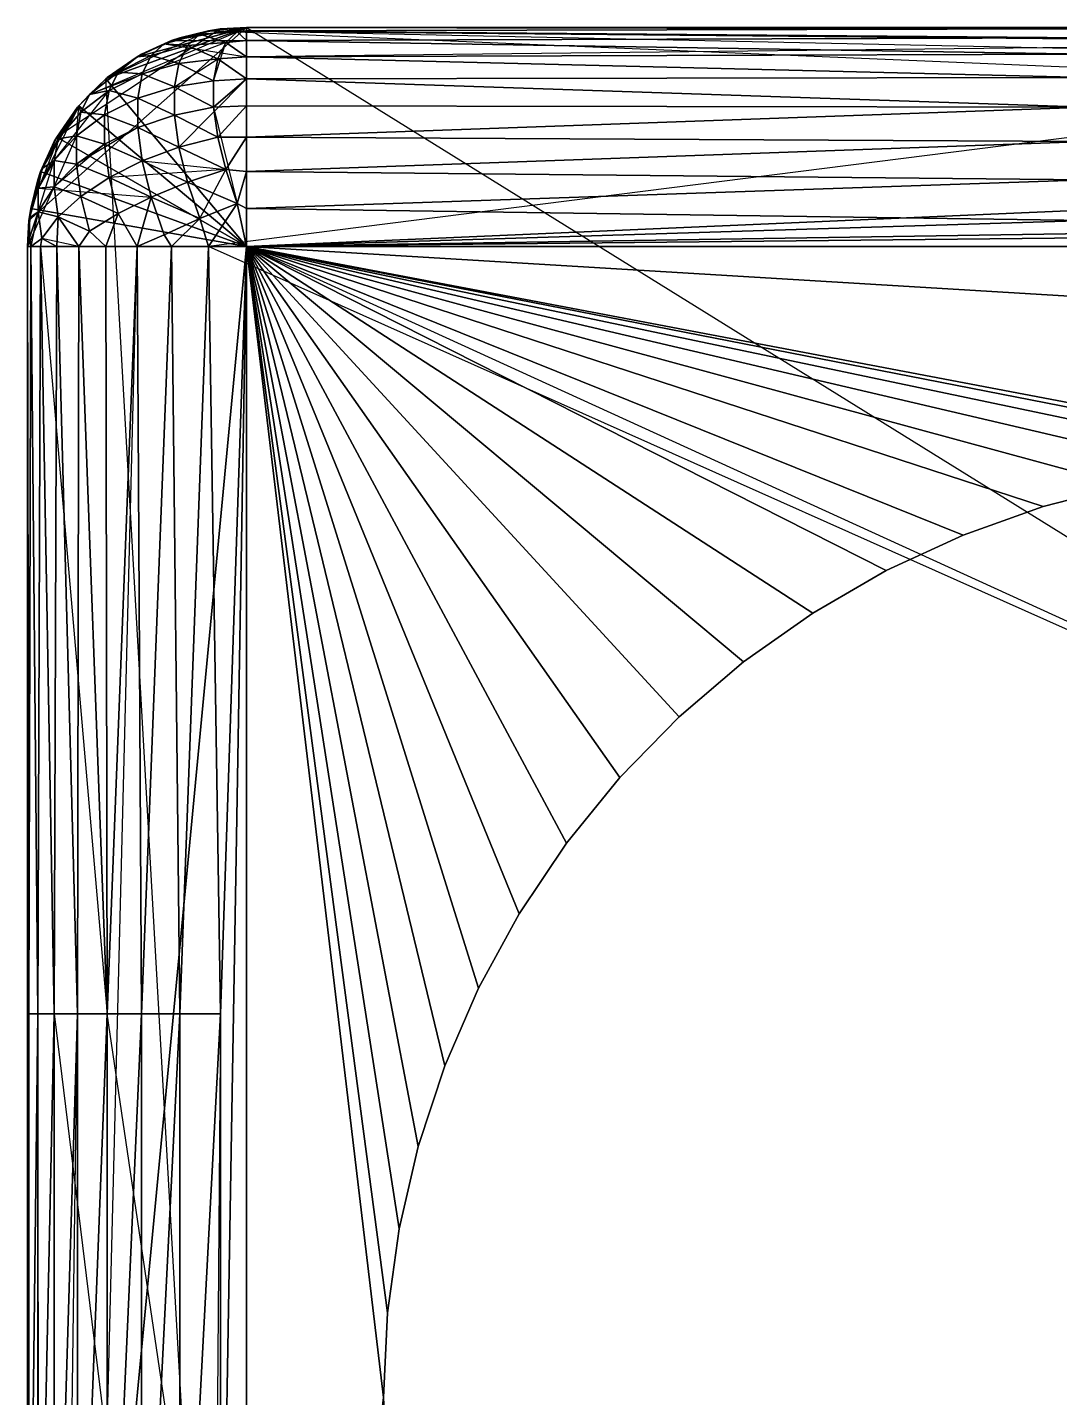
# Model space of a CAD drawing. Extents: x -1 to 48, y -1.5 to 23.
# Drawn here: x -0.97 to 8.25, y 10.77 to 23.01 of the extents above; entities that cross this region are included whole.
import ezdxf

# ---------------------------------------------------------------- set-up
doc = ezdxf.new("R2010")
doc.units = 0
doc.layers.get('0').update_dxf_attribs({"linetype": 'CONTINUOUS'})

msp = doc.modelspace()

# ---------------------------------------------------------------- linework, layer by layer
at = {"color": 7}
for points in [[(15.998, 22.998, -1.212), (0.644, 21.054, -2.908), (0.984, 21.054, -2.937), (0.901, 21.44, -2.897), (0.644, 21.054, -2.908), (0.567, 21.304, -2.876), (0.901, 21.44, -2.897), (0.455, 21.629, -2.775), (0.567, 21.304, -2.876), (0.131, 21.497, -2.685), (0.455, 21.629, -2.775), (0.052, 21.819, -2.522), (0.131, 21.497, -2.685), (-0.243, 21.672, -2.374), (0.052, 21.819, -2.522), (-0.284, 21.97, -2.157), (-0.243, 21.672, -2.374), (-0.536, 21.791, -1.969), (-0.284, 21.97, -2.157), (-0.536, 22.044, -1.716), (-0.536, 21.791, -1.969), (-0.736, 21.823, -1.512), (-0.536, 22.044, -1.716), (-0.7, 22.018, -1.245), (-0.736, 21.823, -1.512), (-0.845, 21.749, -1.052), (-0.7, 22.018, -1.245), (-0.712, 22.033, -0.979), (-0.845, 21.749, -1.052), (-0.856, 21.724, -0.979), (-0.845, 21.749, -1.052), (-0.712, 22.033, -0.979), (-0.856, 21.724, -0.979), (-0.856, 21.724, -0.979), (-0.944, 21.394, -0.979), (-0.845, 21.749, -1.052), (-0.856, 21.724, -0.979), (-0.845, 21.749, -1.052), (-0.944, 21.394, -0.979), (-0.877, 21.575, -1.29), (-0.845, 21.749, -1.052), (-0.736, 21.823, -1.512), (-0.877, 21.575, -1.29), (-0.736, 21.587, -1.748), (-0.736, 21.823, -1.512), (-0.536, 21.791, -1.969), (-0.736, 21.587, -1.748), (-0.497, 21.503, -2.179), (-0.536, 21.791, -1.969), (-0.243, 21.672, -2.374), (-0.497, 21.503, -2.179), (-0.164, 21.349, -2.538), (-0.243, 21.672, -2.374), (0.131, 21.497, -2.685), (-0.164, 21.349, -2.538), (0.005, 21.054, -2.675), (0.131, 21.497, -2.685), (0.247, 21.16, -2.79), (0.005, 21.054, -2.675), (0.314, 21.054, -2.819), (0.247, 21.16, -2.79), (0.567, 21.304, -2.876), (0.314, 21.054, -2.819), (0.644, 21.054, -2.908), (0.567, 21.304, -2.876), (0.901, 21.44, -2.897), (0.567, 21.304, -2.876), (0.644, 21.054, -2.908), (0.901, 21.44, -2.897), (0.984, 21.054, -2.937), (0.984, 21.394, -2.908), (0.901, 21.44, -2.897), (0.984, 21.054, -2.937), (0.901, 21.44, -2.897), (0.984, 21.394, -2.908), (0.984, 21.724, -2.819), (0.901, 21.44, -2.897), (0.797, 21.742, -2.803), (0.984, 21.724, -2.819), (0.984, 22.033, -2.675), (0.797, 21.742, -2.803), (0.726, 22.032, -2.656), (0.984, 22.033, -2.675), (0.984, 22.313, -2.479), (0.726, 22.032, -2.656), (0.689, 22.3, -2.461), (0.984, 22.313, -2.479), (0.984, 22.554, -2.238), (0.689, 22.3, -2.461), (0.689, 22.536, -2.225), (0.984, 22.554, -2.238), (0.726, 22.731, -1.957), (0.689, 22.536, -2.225), (0.378, 22.691, -1.866), (0.726, 22.731, -1.957), (0.455, 22.85, -1.554), (0.378, 22.691, -1.866), (0.131, 22.76, -1.422), (0.455, 22.85, -1.554), (0.247, 22.865, -1.086), (0.131, 22.76, -1.422), (0.005, 22.75, -0.979), (0.247, 22.865, -1.086), (0.314, 22.894, -0.979), (0.005, 22.75, -0.979), (0.005, 22.75, -0.979), (0.131, 22.76, -1.422), (0.247, 22.865, -1.086), (0.005, 22.75, -0.979), (0.005, 22.75, -0.979), (-0.164, 22.613, -1.274), (0.131, 22.76, -1.422), (0.005, 22.75, -0.979), (0.005, 22.75, -0.979), (-0.274, 22.554, -0.979), (-0.164, 22.613, -1.274), (0.005, 22.75, -0.979), (-0.164, 22.613, -1.274), (-0.274, 22.554, -0.979), (-0.42, 22.412, -1.117), (-0.164, 22.613, -1.274), (-0.243, 22.449, -1.597), (-0.42, 22.412, -1.117), (-0.497, 22.254, -1.429), (-0.243, 22.449, -1.597), (-0.284, 22.232, -1.895), (-0.497, 22.254, -1.429), (-0.536, 22.044, -1.716), (-0.284, 22.232, -1.895), (-0.284, 21.97, -2.157), (-0.284, 22.232, -1.895), (-0.536, 22.044, -1.716), (-0.284, 21.97, -2.157), (-0.284, 21.97, -2.157), (0.011, 22.117, -2.305), (-0.284, 22.232, -1.895), (-0.284, 21.97, -2.157), (-0.284, 21.97, -2.157), (0.052, 21.819, -2.522), (0.011, 22.117, -2.305), (-0.284, 21.97, -2.157), (0.011, 22.117, -2.305), (0.052, 21.819, -2.522), (0.378, 21.941, -2.617), (0.011, 22.117, -2.305), (0.339, 22.229, -2.407), (0.378, 21.941, -2.617), (0.726, 22.032, -2.656), (0.339, 22.229, -2.407), (0.689, 22.3, -2.461), (0.726, 22.032, -2.656), (0.984, 22.313, -2.479), (0.689, 22.3, -2.461), (0.689, 22.3, -2.461), (0.339, 22.229, -2.407), (0.726, 22.032, -2.656), (0.689, 22.3, -2.461), (0.689, 22.3, -2.461), (0.339, 22.482, -2.154), (0.339, 22.229, -2.407), (0.689, 22.3, -2.461), (0.689, 22.3, -2.461), (0.689, 22.536, -2.225), (0.339, 22.482, -2.154), (0.689, 22.3, -2.461), (0.689, 22.3, -2.461), (0.984, 22.554, -2.238), (0.689, 22.536, -2.225), (0.689, 22.3, -2.461), (0.901, 21.44, -2.897), (0.984, 21.724, -2.819), (0.797, 21.742, -2.803), (0.901, 21.44, -2.897), (0.455, 21.629, -2.775), (0.797, 21.742, -2.803), (0.378, 21.941, -2.617), (0.455, 21.629, -2.775), (0.052, 21.819, -2.522), (0.455, 21.629, -2.775), (0.378, 21.941, -2.617), (0.052, 21.819, -2.522), (0.797, 21.742, -2.803), (0.984, 22.033, -2.675), (0.726, 22.032, -2.656), (0.797, 21.742, -2.803), (0.378, 21.941, -2.617), (0.797, 21.742, -2.803), (0.726, 22.032, -2.656), (0.378, 21.941, -2.617), (0.984, 22.554, -2.238), (0.984, 22.75, -1.958), (0.726, 22.731, -1.957), (0.984, 22.554, -2.238), (0.726, 22.731, -1.957), (0.984, 22.75, -1.958), (0.797, 22.878, -1.667), (0.726, 22.731, -1.957), (0.455, 22.85, -1.554), (0.797, 22.878, -1.667), (0.567, 22.951, -1.229), (0.455, 22.85, -1.554), (0.247, 22.865, -1.086), (0.567, 22.951, -1.229), (0.314, 22.894, -0.979), (0.247, 22.865, -1.086), (0.247, 22.865, -1.086), (0.455, 22.85, -1.554), (0.567, 22.951, -1.229), (0.247, 22.865, -1.086), (0.984, 22.75, -1.958), (0.984, 22.894, -1.649), (0.797, 22.878, -1.667), (0.984, 22.75, -1.958), (0.797, 22.878, -1.667), (0.984, 22.894, -1.649), (0.901, 22.972, -1.365), (0.797, 22.878, -1.667), (0.567, 22.951, -1.229), (0.901, 22.972, -1.365), (0.644, 22.982, -0.979), (0.567, 22.951, -1.229), (0.314, 22.894, -0.979), (0.567, 22.951, -1.229), (0.644, 22.982, -0.979), (0.314, 22.894, -0.979), (0.984, 22.894, -1.649), (0.984, 22.982, -1.319), (0.901, 22.972, -1.365), (0.984, 22.894, -1.649), (0.901, 22.972, -1.365), (0.984, 22.982, -1.319), (0.984, 23.012, -0.979), (0.901, 22.972, -1.365), (0.644, 22.982, -0.979), (0.901, 22.972, -1.365), (0.984, 23.012, -0.979), (0.644, 22.982, -0.979), (-0.274, 22.554, -0.979), (-0.516, 22.313, -0.979), (-0.42, 22.412, -1.117), (-0.274, 22.554, -0.979), (-0.42, 22.412, -1.117), (-0.516, 22.313, -0.979), (-0.497, 22.254, -1.429), (-0.42, 22.412, -1.117), (-0.497, 22.254, -1.429), (-0.516, 22.313, -0.979), (-0.7, 22.018, -1.245), (-0.497, 22.254, -1.429), (-0.536, 22.044, -1.716), (-0.497, 22.254, -1.429), (-0.7, 22.018, -1.245), (-0.536, 22.044, -1.716), (-0.516, 22.313, -0.979), (-0.712, 22.033, -0.979), (-0.7, 22.018, -1.245), (-0.516, 22.313, -0.979), (-0.877, 21.575, -1.29), (-0.944, 21.394, -0.979), (-0.956, 21.31, -1.058), (-0.877, 21.575, -1.29), (-0.877, 21.365, -1.501), (-0.956, 21.31, -1.058), (-0.956, 21.133, -1.235), (-0.877, 21.365, -1.501), (-0.944, 21.054, -1.319), (-0.956, 21.133, -1.235), (-0.974, 21.054, -0.979), (-0.944, 21.054, -1.319), (-0.944, 21.054, -1.319), (-0.877, 21.365, -1.501), (-0.956, 21.133, -1.235), (-0.944, 21.054, -1.319), (-0.944, 21.054, -1.319), (-0.845, 21.127, -1.674), (-0.877, 21.365, -1.501), (-0.944, 21.054, -1.319), (-0.944, 21.054, -1.319), (-0.856, 21.054, -1.649), (-0.845, 21.127, -1.674), (-0.944, 21.054, -1.319), (-0.845, 21.127, -1.674), (-0.856, 21.054, -1.649), (-0.712, 21.054, -1.958), (-0.845, 21.127, -1.674), (-0.7, 21.319, -1.943), (-0.712, 21.054, -1.958), (-0.516, 21.054, -2.238), (-0.7, 21.319, -1.943), (-0.42, 21.191, -2.337), (-0.516, 21.054, -2.238), (-0.274, 21.054, -2.479), (-0.42, 21.191, -2.337), (-0.164, 21.349, -2.538), (-0.274, 21.054, -2.479), (0.005, 21.054, -2.675), (-0.164, 21.349, -2.538), (-0.164, 21.349, -2.538), (-0.42, 21.191, -2.337), (-0.274, 21.054, -2.479), (-0.164, 21.349, -2.538), (-0.164, 21.349, -2.538), (-0.497, 21.503, -2.179), (-0.42, 21.191, -2.337), (-0.164, 21.349, -2.538), (-0.42, 21.191, -2.337), (-0.497, 21.503, -2.179), (-0.7, 21.319, -1.943), (-0.42, 21.191, -2.337), (-0.516, 21.054, -2.238), (-0.42, 21.191, -2.337), (-0.7, 21.319, -1.943), (-0.516, 21.054, -2.238), (-0.845, 21.127, -1.674), (-0.712, 21.054, -1.958), (-0.7, 21.319, -1.943), (-0.845, 21.127, -1.674), (-0.877, 21.365, -1.501), (-0.7, 21.319, -1.943), (-0.736, 21.587, -1.748), (-0.877, 21.365, -1.501), (-0.877, 21.575, -1.29), (-0.877, 21.365, -1.501), (-0.736, 21.587, -1.748), (-0.877, 21.575, -1.29), (-0.877, 21.575, -1.29), (-0.956, 21.31, -1.058), (-0.877, 21.365, -1.501), (-0.877, 21.575, -1.29), (0.131, 21.497, -2.685), (0.005, 21.054, -2.675), (0.247, 21.16, -2.79), (0.131, 21.497, -2.685), (0.567, 21.304, -2.876), (0.247, 21.16, -2.79), (0.314, 21.054, -2.819), (0.567, 21.304, -2.876), (0.567, 21.304, -2.876), (0.131, 21.497, -2.685), (0.247, 21.16, -2.79), (0.567, 21.304, -2.876), (0.567, 21.304, -2.876), (0.455, 21.629, -2.775), (0.131, 21.497, -2.685), (0.567, 21.304, -2.876), (0.797, 21.742, -2.803), (0.455, 21.629, -2.775), (0.901, 21.44, -2.897), (0.797, 21.742, -2.803), (-0.243, 21.672, -2.374), (-0.164, 21.349, -2.538), (0.131, 21.497, -2.685), (-0.243, 21.672, -2.374), (0.052, 21.819, -2.522), (-0.243, 21.672, -2.374), (0.131, 21.497, -2.685), (0.052, 21.819, -2.522), (0.011, 22.117, -2.305), (0.378, 21.941, -2.617), (0.339, 22.229, -2.407), (0.011, 22.117, -2.305), (0.011, 22.379, -2.043), (0.339, 22.229, -2.407), (0.339, 22.482, -2.154), (0.011, 22.379, -2.043), (0.052, 22.596, -1.745), (0.339, 22.482, -2.154), (0.378, 22.691, -1.866), (0.052, 22.596, -1.745), (0.131, 22.76, -1.422), (0.378, 22.691, -1.866), (0.455, 22.85, -1.554), (0.131, 22.76, -1.422), (0.131, 22.76, -1.422), (0.052, 22.596, -1.745), (0.378, 22.691, -1.866), (0.131, 22.76, -1.422), (0.131, 22.76, -1.422), (-0.164, 22.613, -1.274), (0.052, 22.596, -1.745), (0.131, 22.76, -1.422), (0.052, 22.596, -1.745), (-0.164, 22.613, -1.274), (-0.243, 22.449, -1.597), (0.052, 22.596, -1.745), (0.011, 22.379, -2.043), (-0.243, 22.449, -1.597), (-0.284, 22.232, -1.895), (0.011, 22.379, -2.043), (0.011, 22.117, -2.305), (0.011, 22.379, -2.043), (-0.284, 22.232, -1.895), (0.011, 22.117, -2.305), (0.011, 22.117, -2.305), (0.339, 22.229, -2.407), (0.011, 22.379, -2.043), (0.011, 22.117, -2.305), (-0.536, 21.791, -1.969), (-0.497, 21.503, -2.179), (-0.243, 21.672, -2.374), (-0.536, 21.791, -1.969), (-0.284, 21.97, -2.157), (-0.536, 21.791, -1.969), (-0.243, 21.672, -2.374), (-0.284, 21.97, -2.157), (-0.736, 21.587, -1.748), (-0.7, 21.319, -1.943), (-0.497, 21.503, -2.179), (-0.736, 21.587, -1.748), (-0.877, 21.365, -1.501), (-0.845, 21.127, -1.674), (-0.7, 21.319, -1.943), (-0.877, 21.365, -1.501), (-0.736, 21.823, -1.512), (-0.736, 21.587, -1.748), (-0.536, 21.791, -1.969), (-0.736, 21.823, -1.512), (-0.536, 22.044, -1.716), (-0.736, 21.823, -1.512), (-0.536, 21.791, -1.969), (-0.536, 22.044, -1.716), (-0.974, 21.054, -0.979), (-0.956, 21.133, -1.235), (-0.956, 21.31, -1.058), (-0.974, 21.054, -0.979), (-0.944, 21.394, -0.979), (-0.974, 21.054, -0.979), (-0.956, 21.31, -1.058), (-0.944, 21.394, -0.979), (-0.7, 22.018, -1.245), (-0.845, 21.749, -1.052), (-0.736, 21.823, -1.512), (-0.7, 22.018, -1.245), (-0.736, 21.823, -1.512), (-0.845, 21.749, -1.052), (-0.877, 21.575, -1.29), (-0.736, 21.823, -1.512), (-0.243, 22.449, -1.597), (-0.497, 22.254, -1.429), (-0.284, 22.232, -1.895), (-0.243, 22.449, -1.597), (0.052, 22.596, -1.745), (-0.243, 22.449, -1.597), (0.011, 22.379, -2.043), (0.052, 22.596, -1.745), (0.339, 22.482, -2.154), (0.052, 22.596, -1.745), (0.011, 22.379, -2.043), (0.339, 22.482, -2.154), (0.726, 22.731, -1.957), (0.378, 22.691, -1.866), (0.689, 22.536, -2.225), (0.726, 22.731, -1.957), (0.689, 22.536, -2.225), (0.378, 22.691, -1.866), (0.339, 22.482, -2.154), (0.689, 22.536, -2.225), (0.797, 22.878, -1.667), (0.455, 22.85, -1.554), (0.726, 22.731, -1.957), (0.797, 22.878, -1.667), (-0.42, 22.412, -1.117), (-0.243, 22.449, -1.597), (-0.164, 22.613, -1.274), (-0.42, 22.412, -1.117), (0.901, 22.972, -1.365), (0.567, 22.951, -1.229), (0.797, 22.878, -1.667), (0.901, 22.972, -1.365), (46.364, 21.054, -2.908)], [(-0.974, 0.492, 9.791), (-0.974, 21.054, -0.979), (-0.974, 21.054, 9.791), (-0.974, 0.492, 9.791), (-0.974, 21.054, 9.791), (-0.974, 21.054, -0.979), (-0.96, 21.286, 3.427), (-0.974, 21.054, 9.791), (-0.944, 21.394, 9.791), (-0.96, 21.286, 3.427), (-0.881, 21.65, 3.427), (-0.944, 21.394, 9.791), (-0.856, 21.724, 9.791), (-0.881, 21.65, 3.427), (-0.734, 21.992, 3.427), (-0.856, 21.724, 9.791), (-0.712, 22.033, 9.791), (-0.734, 21.992, 3.427), (-0.526, 22.301, 3.427), (-0.712, 22.033, 9.791), (-0.516, 22.313, 9.791), (-0.526, 22.301, 3.427), (-0.274, 22.554, 9.791), (-0.516, 22.313, 9.791), (-0.516, 22.313, 9.791), (-0.712, 22.033, 9.791), (-0.526, 22.301, 3.427), (-0.516, 22.313, 9.791), (-0.856, 21.724, -0.979), (-0.881, 21.65, 3.427), (-0.944, 21.394, -0.979), (-0.856, 21.724, -0.979), (-0.856, 21.724, -0.979), (-0.734, 21.992, 3.427), (-0.881, 21.65, 3.427), (-0.856, 21.724, -0.979), (-0.856, 21.724, -0.979), (-0.712, 22.033, -0.979), (-0.734, 21.992, 3.427), (-0.856, 21.724, -0.979), (-0.734, 21.992, 3.427), (-0.712, 22.033, -0.979), (-0.526, 22.301, 3.427), (-0.734, 21.992, 3.427), (-0.526, 22.301, 3.427), (-0.712, 22.033, -0.979), (-0.516, 22.313, -0.979), (-0.526, 22.301, 3.427), (-0.274, 22.554, -0.979), (-0.526, 22.301, 3.427), (-0.516, 22.313, -0.979), (-0.274, 22.554, -0.979), (-0.274, 22.554, -0.979), (-0.263, 22.564, 3.427), (-0.526, 22.301, 3.427), (-0.274, 22.554, -0.979), (-0.274, 22.554, -0.979), (0.005, 22.75, -0.979), (-0.263, 22.564, 3.427), (-0.274, 22.554, -0.979), (-0.263, 22.564, 3.427), (0.005, 22.75, -0.979), (0.046, 22.773, 3.427), (-0.263, 22.564, 3.427), (0.005, 22.75, 9.791), (0.046, 22.773, 3.427), (0.314, 22.894, 9.791), (0.005, 22.75, 9.791), (0.005, 22.75, 9.791), (-0.263, 22.564, 3.427), (0.046, 22.773, 3.427), (0.005, 22.75, 9.791), (0.005, 22.75, 9.791), (-0.274, 22.554, 9.791), (-0.263, 22.564, 3.427), (0.005, 22.75, 9.791), (-0.263, 22.564, 3.427), (-0.274, 22.554, 9.791), (-0.526, 22.301, 3.427), (-0.263, 22.564, 3.427), (0.005, 22.75, -0.979), (0.314, 22.894, -0.979), (0.046, 22.773, 3.427), (0.005, 22.75, -0.979), (0.046, 22.773, 3.427), (0.314, 22.894, -0.979), (0.388, 22.919, 3.427), (0.046, 22.773, 3.427), (0.314, 22.894, 9.791), (0.388, 22.919, 3.427), (0.644, 22.982, 9.791), (0.314, 22.894, 9.791), (0.314, 22.894, 9.791), (0.046, 22.773, 3.427), (0.388, 22.919, 3.427), (0.314, 22.894, 9.791), (0.314, 22.894, -0.979), (0.644, 22.982, -0.979), (0.388, 22.919, 3.427), (0.314, 22.894, -0.979), (0.388, 22.919, 3.427), (0.644, 22.982, -0.979), (0.752, 22.998, 3.427), (0.388, 22.919, 3.427), (0.644, 22.982, 9.791), (0.752, 22.998, 3.427), (0.984, 23.012, 9.791), (0.644, 22.982, 9.791), (0.644, 22.982, 9.791), (0.388, 22.919, 3.427), (0.752, 22.998, 3.427), (0.644, 22.982, 9.791), (0.644, 22.982, -0.979), (0.984, 23.012, -0.979), (0.752, 22.998, 3.427), (0.644, 22.982, -0.979), (0.752, 22.998, 3.427), (0.984, 23.012, -0.979), (0.984, 23.012, 9.791), (0.752, 22.998, 3.427), (-0.712, 22.033, 9.791), (-0.856, 21.724, 9.791), (-0.734, 21.992, 3.427), (-0.712, 22.033, 9.791), (-0.856, 21.724, 9.791), (-0.944, 21.394, 9.791), (-0.881, 21.65, 3.427), (-0.856, 21.724, 9.791), (-0.944, 21.394, 9.791), (-0.974, 21.054, 9.791), (-0.96, 21.286, 3.427), (-0.944, 21.394, 9.791), (-0.974, 21.054, -0.979), (-0.944, 21.394, -0.979), (-0.96, 21.286, 3.427), (-0.974, 21.054, -0.979), (-0.96, 21.286, 3.427), (-0.944, 21.394, -0.979), (-0.881, 21.65, 3.427), (-0.96, 21.286, 3.427), (0.984, 23.012, -0.979), (46.024, 23.012, -0.979), (0.984, 23.012, 9.791), (0.984, 23.012, -0.979), (0.984, 23.012, 9.791), (46.024, 23.012, -0.979)], [(0.984, 0.492, 9.791), (0.984, 21.054, 9.791), (-0.974, 0.492, 9.791), (-0.974, 21.054, 9.791), (0.984, 21.054, 9.791), (-0.944, 21.394, 9.791), (0.984, 21.054, 9.791), (-0.974, 21.054, 9.791), (-0.944, 21.394, 9.791), (-0.944, 21.394, 9.791), (-0.856, 21.724, 9.791), (0.984, 21.054, 9.791), (-0.944, 21.394, 9.791), (0.984, 21.054, 9.791), (-0.856, 21.724, 9.791), (-0.712, 22.033, 9.791), (0.984, 21.054, 9.791), (-0.516, 22.313, 9.791), (0.984, 21.054, 9.791), (-0.712, 22.033, 9.791), (-0.516, 22.313, 9.791), (-0.516, 22.313, 9.791), (-0.274, 22.554, 9.791), (0.984, 21.054, 9.791), (-0.516, 22.313, 9.791), (0.984, 21.054, 9.791), (-0.274, 22.554, 9.791), (0.984, 23.012, 9.791), (0.984, 21.054, 9.791), (46.024, 23.012, 9.791), (0.984, 21.054, 9.791), (0.984, 23.012, 9.791), (46.024, 23.012, 9.791)], [(46.024, 23.012, 9.791), (0.984, 0.492, 9.791), (-0.974, 0.492, 9.791), (0.984, 21.054, 9.791), (0.984, 0.492, 9.791), (-0.274, 22.554, 9.791), (0.005, 22.75, 9.791), (0.984, 23.012, 9.791), (-0.274, 22.554, 9.791), (0.984, 23.012, 9.791), (0.005, 22.75, 9.791), (0.314, 22.894, 9.791), (0.984, 23.012, 9.791), (0.644, 22.982, 9.791), (0.984, 23.012, 9.791), (0.314, 22.894, 9.791), (0.644, 22.982, 9.791), (47.283, 22.554, 9.791)], [(31.011, 22.301, -2.489), (23.504, 22.564, -2.226), (31.011, 22.564, -2.226), (23.504, 22.773, -1.918), (23.504, 22.564, -2.226), (15.998, 22.773, -1.918), (23.504, 22.773, -1.918), (15.998, 22.919, -1.575), (15.998, 22.773, -1.918), (8.491, 22.919, -1.575), (15.998, 22.919, -1.575), (8.491, 22.998, -1.212), (8.491, 22.919, -1.575), (0.984, 22.982, -1.319), (8.491, 22.998, -1.212), (0.984, 23.012, -0.979), (0.984, 22.982, -1.319), (0.984, 22.982, -1.319), (8.491, 22.919, -1.575), (8.491, 22.998, -1.212), (0.984, 22.982, -1.319), (46.024, 22.033, -2.675)], [(46.024, 23.012, -0.979), (0.984, 23.012, -0.979), (23.504, 22.998, -1.212)], [(23.504, 22.998, -1.212), (0.984, 23.012, -0.979), (15.998, 22.998, -1.212)], [(15.998, 22.998, -1.212), (0.984, 23.012, -0.979), (8.491, 22.998, -1.212)], [(46.024, 23.012, 9.791), (0.984, 23.012, 9.791), (32.325, 3.561, -2.937)], [(46.024, 21.054, 9.791), (0.984, 21.054, 9.791), (46.024, 23.012, 9.791)], [(8.491, 22.773, -1.918), (0.984, 22.894, -1.649), (8.491, 22.919, -1.575), (0.984, 22.982, -1.319), (0.984, 22.894, -1.649), (0.984, 22.894, -1.649), (8.491, 22.773, -1.918)], [(8.491, 22.919, -1.575), (0.984, 22.894, -1.649), (0.984, 22.894, -1.649), (0.984, 22.75, -1.958), (8.491, 22.773, -1.918), (0.984, 22.894, -1.649), (8.491, 22.773, -1.918), (0.984, 22.75, -1.958), (8.491, 22.564, -2.226)], [(15.998, 22.919, -1.575), (0.984, 22.75, -1.958), (0.984, 22.554, -2.238), (8.491, 22.564, -2.226), (0.984, 22.75, -1.958), (8.491, 22.564, -2.226), (0.984, 22.554, -2.238), (8.491, 22.301, -2.489)], [(38.518, 21.286, -2.924), (0.984, 22.554, -2.238), (0.984, 22.313, -2.479), (8.491, 22.301, -2.489), (0.984, 22.554, -2.238), (8.491, 22.301, -2.489), (0.984, 22.313, -2.479), (0.984, 22.033, -2.675), (8.491, 22.301, -2.489)], [(8.491, 22.301, -2.489), (0.984, 22.033, -2.675), (8.491, 21.992, -2.698)], [(8.491, 21.992, -2.698), (0.984, 22.033, -2.675), (0.984, 21.724, -2.819), (8.491, 21.992, -2.698)], [(8.491, 21.992, -2.698), (0.984, 21.724, -2.819), (8.491, 21.65, -2.844)], [(8.491, 21.65, -2.844), (0.984, 21.724, -2.819), (0.984, 21.394, -2.908), (8.491, 21.65, -2.844)], [(8.491, 21.65, -2.844), (0.984, 21.394, -2.908), (8.491, 21.286, -2.924)], [(8.491, 21.286, -2.924), (0.984, 21.394, -2.908), (0.984, 21.054, -2.937), (8.491, 21.286, -2.924)], [(15.998, 21.286, -2.924), (0.984, 21.054, -2.937), (23.504, 21.286, -2.924)], [(8.491, 21.286, -2.924), (0.984, 21.054, -2.937), (15.998, 21.286, -2.924)], [(15.998, 21.286, -2.924), (0.984, 21.054, -2.937), (46.024, 21.054, -2.937)], [(23.504, 21.286, -2.924), (0.984, 21.054, -2.937), (23.504, 21.286, -2.924)], [(-0.516, 0.492, -2.238), (0.005, 21.054, -2.675), (-0.274, 21.054, -2.479), (-0.263, 14.2, -2.489), (0.005, 21.054, -2.675), (-0.263, 14.2, -2.489), (-0.274, 21.054, -2.479), (-0.516, 21.054, -2.238), (-0.263, 14.2, -2.489), (-0.526, 14.2, -2.226), (-0.516, 21.054, -2.238), (-0.712, 21.054, -1.958), (-0.526, 14.2, -2.226), (-0.734, 14.2, -1.918), (-0.712, 21.054, -1.958), (-0.856, 21.054, -1.649), (-0.734, 14.2, -1.918), (-0.881, 14.2, -1.575), (-0.856, 21.054, -1.649), (-0.944, 21.054, -1.319), (-0.881, 14.2, -1.575), (-0.96, 14.2, -1.212), (-0.944, 21.054, -1.319), (-0.974, 21.054, -0.979), (-0.96, 14.2, -1.212), (-0.974, 0.492, -0.979), (-0.96, 14.2, -1.212), (-0.974, 21.054, -0.979), (-0.974, 0.492, -0.979)], [(-0.974, 0.492, -0.979), (-0.974, 21.054, -0.979), (-0.974, 0.492, 9.791)], [(-0.96, 7.346, -1.212), (-0.881, 14.2, -1.575), (-0.881, 7.346, -1.575), (-0.734, 14.2, -1.918), (-0.881, 14.2, -1.575), (-0.856, 21.054, -1.649), (-0.881, 14.2, -1.575), (-0.734, 14.2, -1.918), (-0.856, 21.054, -1.649), (-0.263, 14.2, -2.489), (-0.516, 21.054, -2.238), (-0.526, 14.2, -2.226), (-0.263, 14.2, -2.489), (-0.526, 7.346, -2.226), (-0.526, 14.2, -2.226), (-0.734, 7.346, -1.918)], [(-0.856, 0.492, -1.649), (-0.881, 14.2, -1.575), (-0.944, 21.054, -1.319), (-0.96, 14.2, -1.212), (-0.881, 14.2, -1.575), (-0.96, 7.346, -1.212), (-0.881, 14.2, -1.575), (-0.96, 14.2, -1.212), (-0.96, 7.346, -1.212)], [(-0.712, 0.492, -1.958), (-0.526, 14.2, -2.226), (-0.712, 21.054, -1.958), (-0.734, 14.2, -1.918), (-0.526, 14.2, -2.226), (-0.734, 7.346, -1.918), (-0.734, 14.2, -1.918), (-0.881, 7.346, -1.575)], [(0.984, 0.492, -2.937), (0.984, 21.054, -2.937), (0.752, 7.346, -2.924), (-0.263, 14.2, -2.489), (-0.263, 7.346, -2.489), (0.046, 14.2, -2.698), (-0.263, 14.2, -2.489), (-0.526, 14.2, -2.226), (-0.526, 7.346, -2.226), (-0.263, 14.2, -2.489), (-0.526, 14.2, -2.226), (-0.734, 14.2, -1.918), (-0.734, 7.346, -1.918), (-0.526, 14.2, -2.226), (-0.734, 14.2, -1.918), (0.984, 0.152, -2.908)], [(0.388, 7.346, -2.844), (0.388, 14.2, -2.844), (0.388, 14.2, -2.844), (0.046, 14.2, -2.698), (0.046, 7.346, -2.698), (0.388, 14.2, -2.844), (0.314, 21.054, -2.819), (0.005, 21.054, -2.675), (0.046, 14.2, -2.698), (0.314, 21.054, -2.819), (0.046, 14.2, -2.698), (0.005, 21.054, -2.675), (-0.263, 14.2, -2.489), (0.046, 14.2, -2.698), (-0.263, 7.346, -2.489), (-0.263, 14.2, -2.489), (-0.526, 7.346, -2.226)], [(47.731, 0.05, -1.832), (0.644, 21.054, -2.908), (0.752, 14.2, -2.924), (0.984, 21.054, -2.937), (0.644, 21.054, -2.908), (0.644, 21.054, -2.908), (0.388, 14.2, -2.844), (0.752, 14.2, -2.924), (0.644, 21.054, -2.908), (0.644, 21.054, -2.908), (0.314, 21.054, -2.819), (0.388, 14.2, -2.844), (0.644, 21.054, -2.908), (0.388, 14.2, -2.844), (0.314, 21.054, -2.819), (0.046, 14.2, -2.698), (0.388, 14.2, -2.844), (0.046, 7.346, -2.698), (0.046, 14.2, -2.698), (-0.263, 7.346, -2.489)], [(0.388, 7.346, -2.844), (0.752, 14.2, -2.924), (0.752, 7.346, -2.924), (0.984, 21.054, -2.937), (0.752, 14.2, -2.924), (0.752, 14.2, -2.924), (0.388, 7.346, -2.844)], [(46.024, 21.054, -2.937), (0.984, 21.054, -2.937), (35.165, 18.991, -2.937), (11.844, 18.991, -2.937), (0.984, 21.054, -2.937), (11.092, 19.077, -2.937), (11.844, 18.991, -2.937), (11.844, 18.991, -2.937), (35.165, 18.991, -2.937), (0.984, 21.054, -2.937), (11.844, 18.991, -2.937), (11.844, 18.991, -2.937), (34.423, 18.838, -2.937)], [(0.984, 0.492, -2.937), (2.208, 10.773, -2.937), (0.984, 21.054, -2.937), (0.984, 0.492, -2.937), (0.984, 21.054, -2.937), (2.208, 10.773, -2.937), (2.243, 11.529, -2.937), (0.984, 21.054, -2.937), (2.346, 12.28, -2.937), (0.984, 21.054, -2.937), (2.243, 11.529, -2.937), (2.346, 12.28, -2.937), (2.346, 12.28, -2.937), (2.516, 13.017, -2.937), (0.984, 21.054, -2.937), (2.346, 12.28, -2.937), (0.984, 21.054, -2.937), (2.516, 13.017, -2.937), (2.754, 13.736, -2.937), (0.984, 21.054, -2.937), (3.055, 14.431, -2.937), (0.984, 21.054, -2.937), (2.754, 13.736, -2.937), (3.055, 14.431, -2.937), (3.055, 14.431, -2.937), (3.419, 15.095, -2.937), (0.984, 21.054, -2.937), (3.055, 14.431, -2.937), (0.984, 21.054, -2.937), (3.419, 15.095, -2.937), (3.841, 15.724, -2.937), (0.984, 21.054, -2.937), (4.318, 16.311, -2.937), (0.984, 21.054, -2.937), (3.841, 15.724, -2.937), (4.318, 16.311, -2.937), (4.318, 16.311, -2.937), (4.848, 16.853, -2.937), (0.984, 21.054, -2.937), (4.318, 16.311, -2.937), (0.984, 21.054, -2.937), (4.848, 16.853, -2.937), (5.424, 17.344, -2.937), (0.984, 21.054, -2.937), (6.042, 17.781, -2.937), (0.984, 21.054, -2.937), (5.424, 17.344, -2.937), (6.042, 17.781, -2.937), (6.042, 17.781, -2.937), (6.698, 18.16, -2.937), (0.984, 21.054, -2.937), (6.042, 17.781, -2.937), (0.984, 21.054, -2.937), (6.698, 18.16, -2.937), (7.385, 18.478, -2.937), (0.984, 21.054, -2.937), (8.098, 18.732, -2.937), (0.984, 21.054, -2.937), (7.385, 18.478, -2.937), (8.098, 18.732, -2.937), (8.098, 18.732, -2.937), (8.832, 18.92, -2.937), (0.984, 21.054, -2.937), (8.098, 18.732, -2.937), (0.984, 21.054, -2.937), (8.832, 18.92, -2.937)], [(9.579, 19.041, -2.937), (0.984, 21.054, -2.937), (10.335, 19.093, -2.937), (0.984, 21.054, -2.937), (9.579, 19.041, -2.937)], [(11.092, 19.077, -2.937), (0.984, 21.054, -2.937), (10.335, 19.093, -2.937)], [(31.216, -1.466, 4.896), (15.847, -1.466, 4.896), (46.024, 21.054, 0), (0.984, 21.054, 0), (46.024, 21.054, 9.791)], [(46.024, 21.054, 9.791), (0.984, 21.054, 0), (0.984, 21.054, 9.791), (46.024, 21.054, 9.791), (0.984, 21.054, 0), (0.984, 0.492, 0), (0.984, 21.054, 9.791), (0.984, 21.054, 0), (0.984, 21.054, 9.791), (0.984, 0.492, 0), (0.984, 0.492, 9.791), (0.984, 21.054, 9.791), (46.024, 0.492, 0)], [(0.984, 0.492, 0), (0.984, 21.054, 0), (2.208, 10.773, 0), (0.984, 0.492, 0), (2.208, 10.773, 0), (0.984, 21.054, 0), (2.243, 11.529, 0), (2.208, 10.773, 0), (2.243, 11.529, 0), (0.984, 21.054, 0), (2.346, 12.28, 0), (2.243, 11.529, 0), (2.346, 12.28, 0), (0.984, 21.054, 0), (2.516, 13.017, 0), (2.346, 12.28, 0), (2.516, 13.017, 0), (0.984, 21.054, 0), (2.754, 13.736, 0), (2.516, 13.017, 0), (2.754, 13.736, 0), (0.984, 21.054, 0), (3.055, 14.431, 0), (2.754, 13.736, 0), (3.055, 14.431, 0), (0.984, 21.054, 0), (3.419, 15.095, 0), (3.055, 14.431, 0), (3.419, 15.095, 0), (0.984, 21.054, 0), (3.841, 15.724, 0), (3.419, 15.095, 0), (3.841, 15.724, 0), (0.984, 21.054, 0), (4.318, 16.311, 0), (3.841, 15.724, 0), (4.318, 16.311, 0), (0.984, 21.054, 0), (4.848, 16.853, 0), (4.318, 16.311, 0), (4.848, 16.853, 0), (0.984, 21.054, 0), (5.424, 17.344, 0), (4.848, 16.853, 0), (5.424, 17.344, 0), (0.984, 21.054, 0), (6.042, 17.781, 0), (5.424, 17.344, 0), (6.042, 17.781, 0), (0.984, 21.054, 0), (6.698, 18.16, 0), (6.042, 17.781, 0), (6.698, 18.16, 0), (0.984, 21.054, 0), (7.385, 18.478, 0), (6.698, 18.16, 0), (7.385, 18.478, 0), (0.984, 21.054, 0), (8.098, 18.732, 0), (7.385, 18.478, 0), (8.098, 18.732, 0), (0.984, 21.054, 0), (8.832, 18.92, 0), (8.098, 18.732, 0), (8.832, 18.92, 0), (0.984, 21.054, 0), (9.579, 19.041, 0)], [(9.579, 19.041, 0), (0.984, 21.054, 0), (10.335, 19.093, 0)], [(10.335, 19.093, 0), (0.984, 21.054, 0), (11.092, 19.077, 0)], [(11.092, 19.077, 0), (0.984, 21.054, 0), (11.844, 18.991, 0)], [(11.844, 18.991, 0), (0.984, 21.054, 0), (46.024, 21.054, 0)], [(2.243, 10.017, 0), (2.208, 10.773, 0), (2.243, 10.017, -2.937), (2.208, 10.773, -2.937), (2.208, 10.773, 0), (2.243, 11.529, 0), (2.208, 10.773, -2.937), (2.243, 11.529, -2.937), (2.243, 11.529, 0), (2.346, 12.28, 0), (2.243, 11.529, -2.937), (2.346, 12.28, -2.937), (2.346, 12.28, 0), (2.516, 13.017, 0), (2.346, 12.28, -2.937), (2.516, 13.017, -2.937), (2.516, 13.017, 0), (2.754, 13.736, 0), (2.516, 13.017, -2.937), (2.754, 13.736, -2.937), (2.754, 13.736, 0), (3.055, 14.431, 0), (2.754, 13.736, -2.937), (3.055, 14.431, -2.937), (3.055, 14.431, 0), (3.419, 15.095, 0), (3.055, 14.431, -2.937), (3.419, 15.095, -2.937), (3.419, 15.095, 0), (3.841, 15.724, 0), (3.419, 15.095, -2.937), (3.841, 15.724, -2.937), (3.841, 15.724, 0), (4.318, 16.311, 0), (3.841, 15.724, -2.937), (4.318, 16.311, -2.937), (4.318, 16.311, 0), (4.848, 16.853, 0), (4.318, 16.311, -2.937), (4.848, 16.853, -2.937), (4.848, 16.853, 0), (5.424, 17.344, 0), (4.848, 16.853, -2.937), (5.424, 17.344, -2.937), (5.424, 17.344, 0), (6.042, 17.781, 0), (5.424, 17.344, -2.937), (6.042, 17.781, -2.937), (6.042, 17.781, 0), (6.698, 18.16, 0), (6.042, 17.781, -2.937), (6.698, 18.16, -2.937), (6.698, 18.16, 0), (7.385, 18.478, 0), (6.698, 18.16, -2.937), (7.385, 18.478, -2.937), (7.385, 18.478, 0), (8.098, 18.732, 0), (7.385, 18.478, -2.937), (8.098, 18.732, -2.937), (8.098, 18.732, 0), (8.832, 18.92, 0), (8.098, 18.732, -2.937), (8.832, 18.92, -2.937)], [(2.243, 10.017, -2.937), (2.208, 10.773, 0), (2.208, 10.773, -2.937), (2.243, 10.017, -2.937), (2.208, 10.773, -2.937), (2.243, 11.529, 0), (2.243, 11.529, -2.937), (2.208, 10.773, -2.937), (2.243, 11.529, -2.937), (2.346, 12.28, 0), (2.346, 12.28, -2.937), (2.243, 11.529, -2.937), (2.346, 12.28, -2.937), (2.516, 13.017, 0), (2.516, 13.017, -2.937), (2.346, 12.28, -2.937), (2.516, 13.017, -2.937), (2.754, 13.736, 0), (2.754, 13.736, -2.937), (2.516, 13.017, -2.937), (2.754, 13.736, -2.937), (3.055, 14.431, 0), (3.055, 14.431, -2.937), (2.754, 13.736, -2.937), (3.055, 14.431, -2.937), (3.419, 15.095, 0), (3.419, 15.095, -2.937), (3.055, 14.431, -2.937), (3.419, 15.095, -2.937), (3.841, 15.724, 0), (3.841, 15.724, -2.937), (3.419, 15.095, -2.937), (3.841, 15.724, -2.937), (4.318, 16.311, 0), (4.318, 16.311, -2.937), (3.841, 15.724, -2.937), (4.318, 16.311, -2.937), (4.848, 16.853, 0), (4.848, 16.853, -2.937), (4.318, 16.311, -2.937), (4.848, 16.853, -2.937), (5.424, 17.344, 0), (5.424, 17.344, -2.937), (4.848, 16.853, -2.937), (5.424, 17.344, -2.937), (6.042, 17.781, 0), (6.042, 17.781, -2.937), (5.424, 17.344, -2.937), (6.042, 17.781, -2.937), (6.698, 18.16, 0), (6.698, 18.16, -2.937), (6.042, 17.781, -2.937), (6.698, 18.16, -2.937), (7.385, 18.478, 0), (7.385, 18.478, -2.937), (6.698, 18.16, -2.937), (7.385, 18.478, -2.937), (8.098, 18.732, 0), (8.098, 18.732, -2.937), (7.385, 18.478, -2.937), (8.098, 18.732, -2.937), (8.832, 18.92, 0)], [(8.832, 18.92, -2.937), (8.098, 18.732, -2.937), (8.832, 18.92, -2.937)], [(-0.96, 7.346, -1.212), (-0.96, 14.2, -1.212), (-0.974, 0.492, -0.979)], [(-0.881, 7.346, -1.575), (-0.881, 14.2, -1.575), (-0.96, 7.346, -1.212)], [(0.046, 7.346, -2.698), (0.388, 14.2, -2.844), (0.388, 7.346, -2.844), (0.752, 14.2, -2.924), (0.388, 14.2, -2.844), (0.388, 14.2, -2.844), (0.046, 7.346, -2.698)], [(0.752, 7.346, -2.924), (0.752, 14.2, -2.924), (0.644, 0.492, -2.908)], [(2.243, 10.017, -2.937), (2.208, 10.773, -2.937), (0.984, 0.492, -2.937)], [(0.984, 0.492, 0), (2.208, 10.773, 0), (2.243, 10.017, 0)]]:
    msp.add_polyline3d(points, dxfattribs=at)

doc.saveas('drawing.dxf')
